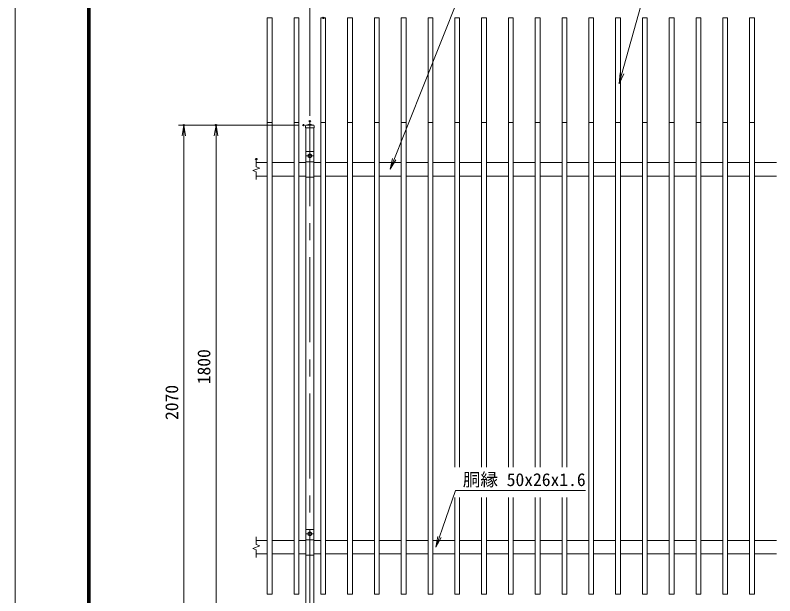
# Model space of a CAD drawing. Units: millimetres at full size. Extents: x -4200 to 4200, y -2970 to 2970.
# Drawn here: x -4200 to -1366, y -436 to 1730 of the extents above; entities that cross this region are included whole.
import ezdxf
from ezdxf.enums import TextEntityAlignment as Align

# ---------------------------------------------------------------- set-up
doc = ezdxf.new("R2010")
doc.units = ezdxf.units.MM
doc.header["$LTSCALE"] = 10
doc.header["$PDMODE"] = 32
doc.header["$PDSIZE"] = 5
doc.linetypes.add('USER1', pattern=[50.8, 31.75, -6.35, 6.35, -6.35])
for name, color, linetype, lineweight in [('0-0_D-STR1', 1, 'Continuous', 18), ('0-1_D-BMK', 2, 'USER1', 13), ('0-5_D-STR3', 3, 'Continuous', 13), ('0-6_D-STR-DIM', 7, 'Continuous', 13), ('0-7_0', 7, 'Continuous', 18), ('0-A_D-STR-TXT', 7, 'Continuous', 13), ('0-B_D-TTL', 7, 'Continuous', 18)]:
    doc.layers.add(name, color=color, linetype=linetype, lineweight=lineweight)
doc.layers.add('0-8_Defpoints', color=253, linetype='Continuous')
doc.styles.add('ＭＳ ゴシック', font='')
doc.styles.get('ＭＳ ゴシック').set_extended_font_data('MS Gothic')

# ---------------------------------------------------------------- blocks, each defined once
blk = doc.blocks.new('_Open')
at = {"layer": '0-7_0'}
blk.add_line((-10, 1.667), (0, 0), dxfattribs=at)
blk.add_lwpolyline([(-10, -1.667), (0, 0), (-10, 0)], dxfattribs=at)

msp = doc.modelspace()

# ---------------------------------------------------------------- linework, layer by layer
at = {"layer": '0-0_D-STR1'}
for p, q in [((-3259.48, 1719.99), (-3241.48, 1719.99)), ((-3241.48, 1719.99), (-3241.48, -430.01)), ((-3159.48, 1719.99), (-3141.48, 1719.99)), ((-3141.48, 1719.99), (-3141.48, -430.01)), ((-3059.48, 1719.99), (-3041.48, 1719.99)), ((-3041.48, 1719.99), (-3041.48, -430.01)), ((-2959.48, 1719.99), (-2941.48, 1719.99)), ((-2941.48, 1719.99), (-2941.48, -430.01)), ((-2859.48, 1719.99), (-2841.48, 1719.99)), ((-2841.48, 1719.99), (-2841.48, -430.01)), ((-2759.48, 1719.99), (-2741.48, 1719.99)), ((-2741.48, 1719.99), (-2741.48, -430.01)), ((-2659.48, 1719.99), (-2641.48, 1719.99)), ((-2641.48, 1719.99), (-2641.48, -430.01)), ((-2559.48, 1719.99), (-2559.48, 43.14)), ((-2559.48, 1719.99), (-2541.48, 1719.99)), ((-2541.48, 1719.99), (-2541.48, 43.14)), ((-2459.48, 1719.99), (-2459.48, 43.14)), ((-2459.48, 1719.99), (-2441.48, 1719.99)), ((-2441.48, 1719.99), (-2441.48, 43.14)), ((-2359.48, 1719.99), (-2359.48, 43.14)), ((-2359.48, 1719.99), (-2341.48, 1719.99)), ((-2341.48, 1719.99), (-2341.48, 43.14)), ((-2259.48, 1719.99), (-2259.48, 43.14)), ((-2259.48, 1719.99), (-2241.48, 1719.99)), ((-2241.48, 1719.99), (-2241.48, 43.14)), ((-2159.48, 1719.99), (-2159.48, 43.14)), ((-2159.48, 1719.99), (-2141.48, 1719.99)), ((-2141.48, 1719.99), (-2141.48, 43.14)), ((-2059.48, 1719.99), (-2041.48, 1719.99)), ((-2041.48, 1719.99), (-2041.48, -430.01)), ((-1959.48, 1719.99), (-1941.48, 1719.99)), ((-1941.48, 1719.99), (-1941.48, -430.01)), ((-1859.48, 1719.99), (-1841.48, 1719.99)), ((-1841.48, 1719.99), (-1841.48, -430.01)), ((-1759.48, 1719.99), (-1741.48, 1719.99)), ((-1741.48, 1719.99), (-1741.48, -430.01)), ((-1659.48, 1719.99), (-1641.48, 1719.99)), ((-1641.48, 1719.99), (-1641.48, -430.01)), ((-1559.48, 1719.99), (-1541.48, 1719.99)), ((-1541.48, 1719.99), (-1541.48, -430.01)), ((-1459.48, 1719.99), (-1441.48, 1719.99)), ((-1441.48, 1719.99), (-1441.48, -430.01)), ((-3259.48, 1329.99), (-3241.48, 1329.99)), ((-3159.48, 1329.99), (-3141.48, 1329.99)), ((-3116.73, 1316.99), (-3116.73, 1309.99)), ((-3116.73, 1309.99), (-3084.23, 1309.99)), ((-3115.48, 1309.99), (-3115.48, 1218.99)), ((-3100.48, 1322.99), (-3113.73, 1319.99)), ((-3113.73, 1319.99), (-3087.23, 1319.99)), ((-3100.48, 1322.99), (-3087.23, 1319.99)), ((-3085.48, 1218.99), (-3085.48, 1309.99)), ((-3084.23, 1316.99), (-3084.23, 1309.99)), ((-3059.48, 1329.99), (-3041.48, 1329.99)), ((-2959.48, 1329.99), (-2941.48, 1329.99)), ((-2859.48, 1329.99), (-2841.48, 1329.99)), ((-2759.48, 1329.99), (-2741.48, 1329.99)), ((-2659.48, 1329.99), (-2641.48, 1329.99)), ((-2559.48, 1329.99), (-2541.48, 1329.99)), ((-2459.48, 1329.99), (-2441.48, 1329.99)), ((-2359.48, 1329.99), (-2341.48, 1329.99)), ((-2259.48, 1329.99), (-2241.48, 1329.99)), ((-2159.48, 1329.99), (-2141.48, 1329.99)), ((-2059.48, 1329.99), (-2041.48, 1329.99)), ((-1959.48, 1329.99), (-1941.48, 1329.99)), ((-1859.48, 1329.99), (-1841.48, 1329.99)), ((-1759.48, 1329.99), (-1741.48, 1329.99)), ((-1659.48, 1329.99), (-1641.48, 1329.99)), ((-1559.48, 1329.99), (-1541.48, 1329.99)), ((-1459.48, 1329.99), (-1441.48, 1329.99)), ((-3300.48, 1179.99), (-3259.48, 1179.99)), ((-3241.48, 1179.99), (-3159.48, 1179.99)), ((-3141.48, 1179.99), (-3115.48, 1179.99)), ((-3085.48, 1179.99), (-3059.48, 1179.99)), ((-3041.48, 1179.99), (-2959.48, 1179.99)), ((-2941.48, 1179.99), (-2859.48, 1179.99)), ((-2841.48, 1179.99), (-2759.48, 1179.99)), ((-2741.48, 1179.99), (-2659.48, 1179.99)), ((-2641.48, 1179.99), (-2559.48, 1179.99)), ((-2541.48, 1179.99), (-2459.48, 1179.99)), ((-2441.48, 1179.99), (-2359.48, 1179.99)), ((-2341.48, 1179.99), (-2259.48, 1179.99)), ((-2241.48, 1179.99), (-2159.48, 1179.99)), ((-2141.48, 1179.99), (-2059.48, 1179.99)), ((-2041.48, 1179.99), (-1959.48, 1179.99)), ((-1941.48, 1179.99), (-1859.48, 1179.99)), ((-1841.48, 1179.99), (-1759.48, 1179.99)), ((-1741.48, 1179.99), (-1659.48, 1179.99)), ((-1641.48, 1179.99), (-1559.48, 1179.99)), ((-1541.48, 1179.99), (-1459.48, 1179.99)), ((-1441.48, 1179.99), (-1359.48, 1179.99)), ((-3300.48, 1129.99), (-3259.48, 1129.99)), ((-3241.48, 1129.99), (-3159.48, 1129.99)), ((-3141.48, 1129.99), (-3115.48, 1129.99)), ((-3115.48, -191.01), (-3115.48, 1125.79)), ((-3085.48, 1129.99), (-3059.48, 1129.99)), ((-3085.48, -191.01), (-3085.48, 1125.79)), ((-3041.48, 1129.99), (-2959.48, 1129.99)), ((-2941.48, 1129.99), (-2859.48, 1129.99)), ((-2841.48, 1129.99), (-2759.48, 1129.99)), ((-2741.48, 1129.99), (-2659.48, 1129.99)), ((-2641.48, 1129.99), (-2559.48, 1129.99)), ((-2541.48, 1129.99), (-2459.48, 1129.99)), ((-2441.48, 1129.99), (-2359.48, 1129.99)), ((-2341.48, 1129.99), (-2259.48, 1129.99)), ((-2241.48, 1129.99), (-2159.48, 1129.99)), ((-2141.48, 1129.99), (-2059.48, 1129.99)), ((-2041.48, 1129.99), (-1959.48, 1129.99)), ((-1941.48, 1129.99), (-1859.48, 1129.99)), ((-1841.48, 1129.99), (-1759.48, 1129.99)), ((-1741.48, 1129.99), (-1659.48, 1129.99)), ((-1641.48, 1129.99), (-1559.48, 1129.99)), ((-1541.48, 1129.99), (-1459.48, 1129.99)), ((-1441.48, 1129.99), (-1359.48, 1129.99)), ((-2559.48, -69.34), (-2559.48, -430.01)), ((-2541.48, -69.34), (-2541.48, -430.01)), ((-2459.48, -69.34), (-2459.48, -430.01)), ((-2441.48, -69.34), (-2441.48, -430.01)), ((-2359.48, -69.34), (-2359.48, -430.01)), ((-2341.48, -69.34), (-2341.48, -430.01)), ((-2259.48, -69.34), (-2259.48, -430.01)), ((-2241.48, -69.34), (-2241.48, -430.01)), ((-2159.48, -69.34), (-2159.48, -430.01)), ((-2141.48, -69.34), (-2141.48, -430.01)), ((-3300.48, -230.01), (-3259.48, -230.01)), ((-3241.48, -230.01), (-3159.48, -230.01)), ((-3141.48, -230.01), (-3115.48, -230.01)), ((-3085.48, -230.01), (-3059.48, -230.01)), ((-3041.48, -230.01), (-2959.48, -230.01)), ((-2941.48, -230.01), (-2859.48, -230.01)), ((-2841.48, -230.01), (-2759.48, -230.01)), ((-2741.48, -230.01), (-2659.48, -230.01)), ((-2641.48, -230.01), (-2559.48, -230.01)), ((-2541.48, -230.01), (-2459.48, -230.01)), ((-2441.48, -230.01), (-2359.48, -230.01)), ((-2341.48, -230.01), (-2259.48, -230.01)), ((-2241.48, -230.01), (-2159.48, -230.01)), ((-2141.48, -230.01), (-2059.48, -230.01)), ((-2041.48, -230.01), (-1959.48, -230.01)), ((-1941.48, -230.01), (-1859.48, -230.01)), ((-1841.48, -230.01), (-1759.48, -230.01)), ((-1741.48, -230.01), (-1659.48, -230.01)), ((-1641.48, -230.01), (-1559.48, -230.01)), ((-1541.48, -230.01), (-1459.48, -230.01)), ((-1441.48, -230.01), (-1359.48, -230.01)), ((-3300.48, -280.01), (-3259.48, -280.01)), ((-3241.48, -280.01), (-3159.48, -280.01)), ((-3141.48, -280.01), (-3115.48, -280.01)), ((-3085.48, -280.01), (-3059.48, -280.01)), ((-3041.48, -280.01), (-2959.48, -280.01)), ((-2941.48, -280.01), (-2859.48, -280.01)), ((-2841.48, -280.01), (-2759.48, -280.01)), ((-2741.48, -280.01), (-2659.48, -280.01)), ((-2641.48, -280.01), (-2559.48, -280.01)), ((-2541.48, -280.01), (-2459.48, -280.01)), ((-2441.48, -280.01), (-2359.48, -280.01)), ((-2341.48, -280.01), (-2259.48, -280.01)), ((-2241.48, -280.01), (-2159.48, -280.01)), ((-2141.48, -280.01), (-2059.48, -280.01)), ((-2041.48, -280.01), (-1959.48, -280.01)), ((-1941.48, -280.01), (-1859.48, -280.01)), ((-1841.48, -280.01), (-1759.48, -280.01)), ((-1741.48, -280.01), (-1659.48, -280.01)), ((-1641.48, -280.01), (-1559.48, -280.01)), ((-1541.48, -280.01), (-1459.48, -280.01)), ((-1441.48, -280.01), (-1359.48, -280.01)), ((-3115.48, -284.21), (-3115.48, -750.01)), ((-3085.48, -750.01), (-3085.48, -284.21)), ((-2559.48, -430.01), (-2541.48, -430.01)), ((-2459.48, -430.01), (-2441.48, -430.01)), ((-2359.48, -430.01), (-2341.48, -430.01)), ((-2259.48, -430.01), (-2241.48, -430.01)), ((-2159.48, -430.01), (-2141.48, -430.01))]:
    msp.add_line(p, q, dxfattribs=at)
for points in [[(-3259.48, 1719.99), (-3259.48, -430.01), (-3241.48, -430.01)], [(-3159.48, 1719.99), (-3159.48, -430.01), (-3141.48, -430.01)], [(-3059.48, 1719.99), (-3059.48, -430.01), (-3041.48, -430.01)], [(-2959.48, 1719.99), (-2959.48, -430.01), (-2941.48, -430.01)], [(-2859.48, 1719.99), (-2859.48, -430.01), (-2841.48, -430.01)], [(-2759.48, 1719.99), (-2759.48, -430.01), (-2741.48, -430.01)], [(-2659.48, 1719.99), (-2659.48, -430.01), (-2641.48, -430.01)], [(-2059.48, 1719.99), (-2059.48, -430.01), (-2041.48, -430.01)], [(-1959.48, 1719.99), (-1959.48, -430.01), (-1941.48, -430.01)], [(-1859.48, 1719.99), (-1859.48, -430.01), (-1841.48, -430.01)], [(-1759.48, 1719.99), (-1759.48, -430.01), (-1741.48, -430.01)], [(-1659.48, 1719.99), (-1659.48, -430.01), (-1641.48, -430.01)], [(-1559.48, 1719.99), (-1559.48, -430.01), (-1541.48, -430.01)], [(-1459.48, 1719.99), (-1459.48, -430.01), (-1441.48, -430.01)]]:
    msp.add_lwpolyline(points, dxfattribs=at)
for centre, start, end in [((-3113.73, 1316.99), 90, 180), ((-3087.23, 1316.99), 0, 90)]:
    msp.add_arc(centre, 3, start, end, dxfattribs=at)
at = {"layer": '0-1_D-BMK'}
for p, q in [((-3100.48, 1334.99), (-3100.48, -765.01)), ((-3087.98, 1204.99), (-3112.98, 1204.99)), ((-3100.48, 1214.99), (-3100.48, 1194.99)), ((-3100.48, -195.01), (-3100.48, -215.01)), ((-3087.98, -205.01), (-3112.98, -205.01))]:
    msp.add_line(p, q, dxfattribs=at)
at = {"layer": '0-5_D-STR3'}
for p, q in [((-3115.48, 1218.99), (-3115.48, 1125.79)), ((-3113.48, 1220.99), (-3087.48, 1220.99)), ((-3085.48, 1218.99), (-3085.48, 1125.79)), ((-3115.48, 1183.19), (-3085.48, 1183.19)), ((-3115.48, 1125.79), (-3085.48, 1125.79)), ((-3115.48, -191.01), (-3115.48, -284.21)), ((-3113.48, -189.01), (-3087.48, -189.01)), ((-3085.48, -191.01), (-3085.48, -284.21)), ((-3115.48, -226.81), (-3085.48, -226.81)), ((-3115.48, -284.21), (-3085.48, -284.21))]:
    msp.add_line(p, q, dxfattribs=at)
for points in [[(-3093.98, 1208.74), (-3100.48, 1212.49), (-3106.98, 1208.74), (-3106.98, 1201.24), (-3100.48, 1197.48), (-3093.98, 1201.24)], [(-3093.98, -201.26), (-3100.48, -197.51), (-3106.98, -201.26), (-3106.98, -208.76), (-3100.48, -212.52), (-3093.98, -208.76)]]:
    msp.add_lwpolyline(points, close=True, dxfattribs=at)
for centre in [(-3100.48, 1204.99), (-3100.48, -205.01)]:
    msp.add_circle(centre, 6.25, dxfattribs=at)
for centre, start, end in [((-3113.48, 1218.99), 90, 180), ((-3087.48, 1218.99), 0, 90), ((-3113.48, -191.01), 90, 180), ((-3087.48, -191.01), 0, 90)]:
    msp.add_arc(centre, 2, start, end, dxfattribs=at)
at = {"layer": '0-6_D-STR-DIM'}
for p, q in [((-3100.48, 1354.99), (-3100.48, 2059.99)), ((-3100.48, 1354.99), (-3100.48, 2059.99)), ((-3100.48, 1354.99), (-3100.48, 1939.99)), ((-3143.98, 1319.99), (-3590.48, 1319.99)), ((-3570.48, -750.01), (-3570.48, 1319.99)), ((-3143.98, 1319.99), (-3470.48, 1319.99)), ((-3450.48, -480.01), (-3450.48, 1319.99)), ((-3300.48, 1193.42), (-3300.48, 1164.61)), ((-3287.26, 1159.8), (-3300.48, 1164.61)), ((-3313.69, 1150.18), (-3287.26, 1159.8)), ((-3300.48, 1145.37), (-3313.69, 1150.18)), ((-3300.48, 1145.37), (-3300.48, 1116.56)), ((-3300.48, -216.58), (-3300.48, -245.39)), ((-3313.69, -259.82), (-3287.26, -250.2)), ((-3287.26, -250.2), (-3300.48, -245.39)), ((-3300.48, -264.63), (-3313.69, -259.82)), ((-3300.48, -264.63), (-3300.48, -293.44))]:
    msp.add_line(p, q, dxfattribs=at)
at = {"layer": '0-8_Defpoints'}
for p in [(-3050.48, 1719.99), (-3100.48, 1334.99), (-3570.48, 1319.99), (-3450.48, 1319.99), (-3123.98, 1319.99), (-3300.48, 1193.42)]:
    msp.add_point(p, dxfattribs=at)
at = {"layer": '0-A_D-STR-TXT'}
for points in [[(-2061.15, 1795.48), (-2545.83, 1795.48), (-2799.49, 1157.66)], [(-1371.59, 1797.81), (-1856.28, 1797.81), (-1945.95, 1476.1)], [(-2071.72, -43.68), (-2556.4, -43.68), (-2629.49, -252.65)]]:
    msp.add_lwpolyline(points, dxfattribs=at)
at = {"layer": '0-B_D-TTL'}
for points in [[(-4199.76, -2970.01), (4200.24, -2970.01), (4200.24, 2969.99), (-4199.76, 2969.99)], [(-3929.76, 2749.99), (3930.24, 2749.99), (3930.24, -2750.01), (-3929.76, -2750.01)], [(-3927.26, 2747.49), (3927.74, 2747.49), (3927.74, -2747.51), (-3927.26, -2747.51)], [(-3924.76, 2744.99), (3925.24, 2744.99), (3925.24, -2745.01), (-3924.76, -2745.01)], [(-3922.26, 2742.49), (3922.74, 2742.49), (3922.74, -2742.51), (-3922.26, -2742.51)], [(-3919.76, 2739.99), (3920.24, 2739.99), (3920.24, -2740.01), (-3919.76, -2740.01)]]:
    msp.add_lwpolyline(points, close=True, dxfattribs=at)

# ---------------------------------------------------------------- block references
at = {"layer": '0-6_D-STR-DIM', "xscale": 4, "yscale": 4, "rotation": 90}
for p in [(-3570.48, 1319.99), (-3450.48, 1319.99)]:
    msp.add_blockref('_Open', p, dxfattribs=at)
at = {"layer": '0-A_D-STR-TXT', "xscale": 4, "yscale": 4}
for p, rotation in [((-1946.49, 1474.18), 254.42464), ((-2800.22, 1155.8), 248.31295), ((-2630.15, -254.54), 250.72359)]:
    msp.add_blockref('_Open', p, dxfattribs=dict(at, rotation=rotation))

# ---------------------------------------------------------------- texts
at = {"layer": '0-6_D-STR-DIM', "style": 'ＭＳ ゴシック'}
for s, p in [('1800', (-3457.22, 353.07)), ('2070', (-3577.22, 219.72))]:
    msp.add_text(s, height=48.09, rotation=90, dxfattribs=at).set_placement(p, align=Align.BOTTOM_LEFT)
at = {"layer": '0-A_D-STR-TXT', "style": 'ＭＳ ゴシック'}
msp.add_text('胴縁 50x26x1.6', height=48.09, dxfattribs=at).set_placement((-2529.68, -41.3), align=Align.BOTTOM_LEFT)

doc.saveas('drawing.dxf')
